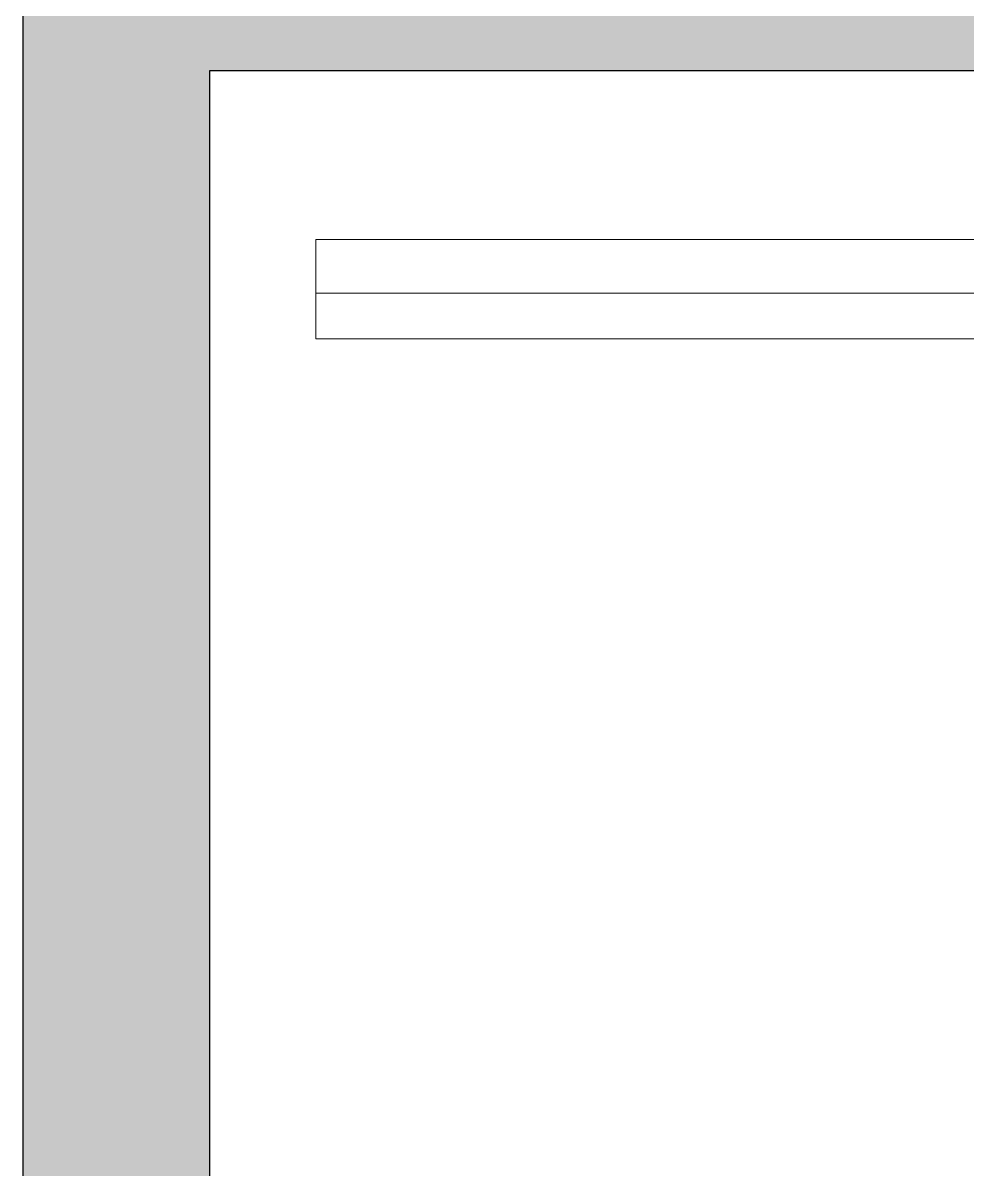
# Model space of a CAD drawing. Header units: millimetres. Extents: x 155927 to 317870, y -36033 to 97293.
# Drawn here: x 226351 to 226967, y 24809 to 25558 of the extents above; entities that cross this region are included whole.
import ezdxf

# ---------------------------------------------------------------- set-up
doc = ezdxf.new("R2010")
doc.units = ezdxf.units.MM
doc.header["$MEASUREMENT"] = 0
for name, color, linetype, lineweight in [('A-WALL', 7, 'CONTINUOUS', 9), ('A-WALL-PATT', 7, 'CONTINUOUS', 9), ('I-FURN', 8, 'CONTINUOUS', 9)]:
    doc.layers.add(name, color=color, linetype=linetype, lineweight=lineweight)

msp = doc.modelspace()

# ---------------------------------------------------------------- hatches: boundary and pattern name
at = {"layer": 'A-WALL-PATT'}
for points in [[(226452.83, 22796.61), (226472.83, 22796.61), (226472.83, 26453.47), (226350.83, 26453.47), (226350.83, 22796.61)], [(226472.83, 25526.61), (230738.83, 25526.61), (230738.83, 25648.61), (228643.41, 25648.61), (228643.41, 25646.74), (227545.01, 25646.74), (227545.01, 25648.61), (226472.83, 25648.61)]]:
    msp.add_hatch(color=256, dxfattribs=at).paths.add_polyline_path(points, flags=0)

# ---------------------------------------------------------------- linework, layer by layer
at = {"layer": 'A-WALL', "lineweight": 30}
for p, q in [((226350.83, 26453.47), (226350.83, 22796.61)), ((226472.83, 25526.61), (230738.83, 25526.61)), ((226472.83, 22898.61), (226472.83, 25526.61))]:
    msp.add_line(p, q, dxfattribs=at)
at = {"layer": 'I-FURN'}
for p, q in [((228942.16, 25416.26), (226542.16, 25416.26)), ((226542.16, 25416.26), (226542.16, 25381.26)), ((226542.16, 25381.26), (228942.16, 25381.26)), ((226542.16, 25351.26), (226542.16, 25381.26)), ((226542.16, 25381.26), (228942.16, 25381.26)), ((228942.16, 25351.26), (226542.16, 25351.26))]:
    msp.add_line(p, q, dxfattribs=at)

doc.saveas('drawing.dxf')
